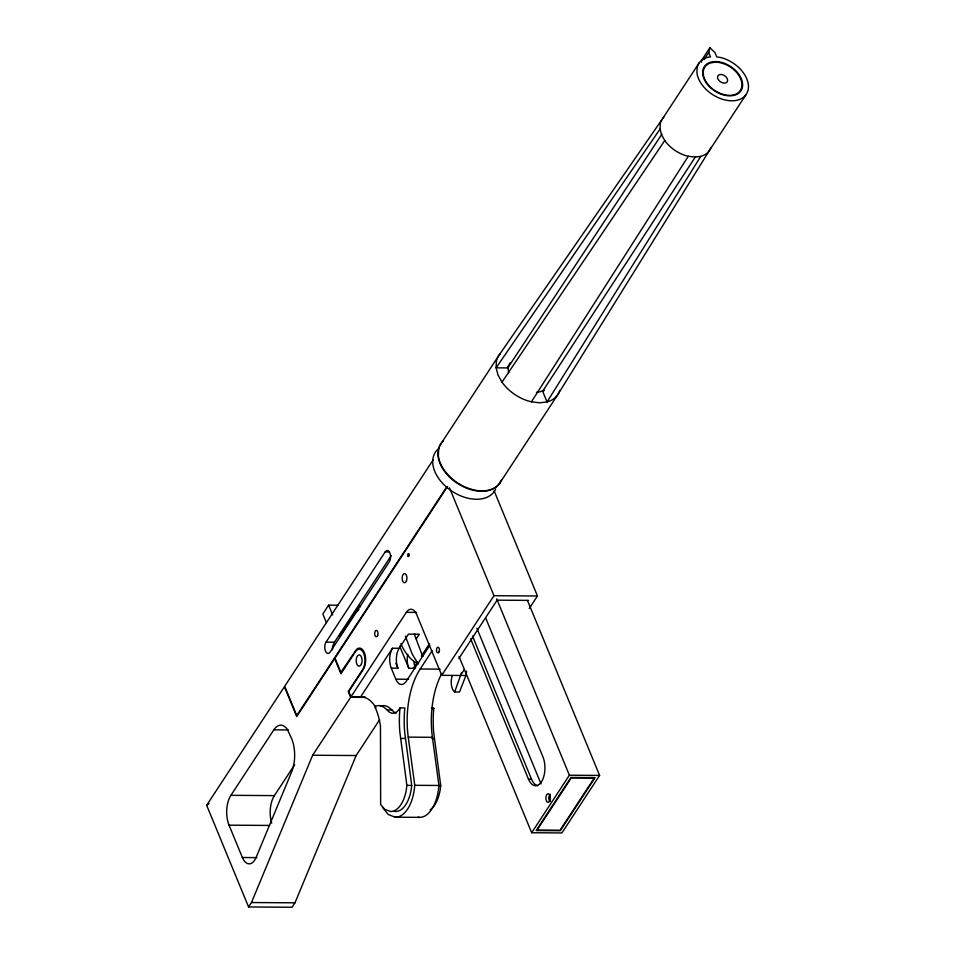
<?xml version="1.0" encoding="UTF-8"?>
<svg xmlns="http://www.w3.org/2000/svg" width="955" height="955" viewBox="0 0 955 955"><rect width="100%" height="100%" fill="white"/><g stroke="black" fill="none" stroke-linecap="round" stroke-linejoin="round"><path stroke-width="1.43" d="M359.772 607.308L359.832 605.649L339.825 636.173L340.947 632.413M500.36 353.589A35.395 23.517 33.3 0 0 496.373 361.193L496.099 367.842L507.762 367.914L507.833 366.231M710.89 147.38A28.316 18.814 33.3 0 1 700.791 156.357L694.846 157.074L688.28 156.274A28.316 18.814 33.3 0 1 664.752 140.528L661.564 134.798L660.036 129.092L660.251 123.768A28.316 18.814 33.3 0 1 663.797 117.334M394.355 811.32L395.263 811.511A31.264 16.283 -89.6 0 0 411.127 790.048L411.712 785.404L404.657 731.888A71.148 37.066 -89.6 0 1 404.526 711.368L404.848 707.977L400.014 707.953L399.691 711.332A71.148 37.066 -89.6 0 0 399.823 731.864L406.878 785.38L406.293 790.012A31.264 16.283 -89.6 0 1 390.428 811.475L384.674 809.243L380.651 804.576L380.46 725.609L379.374 720.094A49.003 25.522 -89.6 0 0 374.993 707.118L375.506 706.199A30.083 15.674 -89.6 0 1 384.352 707.595L387.181 709.971L392.016 710.007A20.067 10.457 -89.6 0 0 396.289 713.099M431.433 708.156L433.845 708.18L433.522 711.559A71.148 37.066 -89.6 0 0 433.654 732.091L440.709 785.607L440.124 790.239A31.264 16.283 -89.6 0 1 430.072 809.876M466.601 671.15L465.921 675.495L459.51 692.017L454.676 691.993L461.54 672.571M701.412 62.171L701.985 59.783L709.875 47.75L714.985 52.573L716.811 56.99L720.094 57.384A28.316 18.814 33.3 0 1 748.338 84.577A28.316 18.814 33.3 0 1 725.179 100A28.316 18.814 33.3 0 1 696.935 72.819L697.15 67.495A28.316 18.814 33.3 0 1 707.583 57.3L710.556 56.942L708.729 52.525L709.875 47.75M248.575 906.952L251.475 902.535L312.643 755.238L350.64 697.281L348.253 691.48L362.757 669.36A11.329 5.897 -89.6 0 0 363.76 653.447A11.329 5.897 -89.6 0 0 355.475 651.68L340.971 673.8L334.704 658.604L296.707 716.56L284.411 686.729L206.662 805.292L248.575 906.952L292.075 907.25L294.976 902.821L356.143 755.536L379.589 719.772M391.216 555.655L334.465 642.202L332.531 646.595L332.459 649.722M700.791 156.357L547.048 401.924L539.611 402.819L531.41 401.816A35.395 23.517 33.3 0 1 501.996 382.143L498.009 374.981L496.099 367.842L660.036 129.092M531.41 401.816L688.28 156.274M559.761 390.404A35.395 23.517 33.3 0 1 547.048 401.924L542.643 391.252L695.586 156.608M338.01 605.219L328.615 605.148L322.814 613.993L326.359 622.588M441.091 443.538L498.808 355.511L662.209 119.22L699.108 62.946M433.14 459.88L284.697 686.275L296.766 715.57L446.845 486.68M703.99 59.747L708.729 52.525M385.199 551.894A6.375 3.319 -89.6 0 1 389.867 552.885A6.375 3.319 -89.6 0 1 389.306 561.838L330.12 652.086A6.375 3.319 -89.6 0 1 325.464 651.095A6.375 3.319 -89.6 0 1 326.025 642.142L385.199 551.894L389.425 551.918M230.907 795.324L273.834 729.847A21.237 11.066 -89.6 0 1 287.3 729.31L291.681 738.764A26.74 13.931 -89.6 0 1 291.585 772.022L256.131 857.411A16.868 8.786 -89.6 0 1 242.367 857.518L229.033 825.168A21.237 11.066 -89.6 0 1 230.907 795.324L274.407 795.611L294.653 764.728M447.597 486.429L334.99 658.162L340.851 672.392L355.535 650.689A12.033 6.267 -89.6 0 1 364.333 652.563A12.033 6.267 -89.6 0 1 363.27 669.479L348.766 691.587L350.939 696.84L364.87 696.935M350.939 696.84L406.341 612.346L416.487 612.418M746.165 94.438L709.267 150.711L557.636 394.869L499.907 482.908M416.225 638.931L419.317 634.204L408.442 634.132L399.154 648.29L392.505 648.242L360.596 696.911A43.321 22.574 -89.6 0 1 375.936 707.751M413.993 667.318L417.251 662.34M421.322 656.133L429.475 643.706M429.666 645.568L406.173 681.393A14.158 7.377 -89.6 0 1 395.824 679.196L391.264 668.142A14.158 7.377 -89.6 0 1 392.505 648.242M382.537 807.441L388.375 814.555L395.179 817.193A36.947 19.255 -89.6 0 0 414.757 785.308L408.239 737.129A65.477 34.117 -89.6 0 1 420.2 669.001L432.161 650.761M464.417 669.455L460.477 675.46L441.747 675.328L493.962 595.705L449.542 487.91M458.818 658.556L497.101 600.17L528.521 600.373M529.309 608.442L537.462 595.992L494.165 490.942M527.482 600.492L599.597 775.424L561.886 832.939L531.672 832.736L569.383 775.221L496.719 598.916M507.762 367.914L661.934 134.094M501.996 382.143L664.752 140.528M206.662 805.292L209.002 803.644M542.643 391.252L544.207 390.571M493.962 595.705L537.462 595.992M326.025 642.142L334.465 642.202M391.264 668.142L397.913 668.19A14.158 7.377 -89.6 0 1 399.154 648.29M399.679 646.165L408.788 668.261L415.437 668.309A14.158 7.377 -89.6 0 1 413.933 661.6M420.2 669.001L440.1 669.145M461.086 675.46L465.921 675.495M395.824 679.196L408.609 679.28M350.64 697.281L365.144 697.389M273.834 729.847L288.338 729.942M408.239 737.129L432.412 737.296L438.918 785.476A36.947 19.255 -89.6 0 1 419.341 817.361L395.179 817.193M400.539 738.43L405.362 738.466M431.947 738.645L434.37 738.669M312.643 755.238L356.143 755.536M569.383 775.221L599.597 775.424M470.624 638.764L528.473 779.125L531.493 779.137A17.691 9.216 -89.6 0 0 537.653 785.667M414.757 785.308L438.918 785.476M406.878 785.38L411.712 785.404M438.297 785.583L440.709 785.607M229.033 825.168L269.632 825.442M242.367 857.518L256.871 857.614M251.475 902.535L294.976 902.821M418.171 817.11L419.341 817.361M392.016 710.007L389.186 707.631A30.083 15.674 -89.6 0 0 380.341 706.234M485.701 618.016L542.977 757.005A17.691 9.216 -89.6 0 1 541.425 781.87A17.691 9.216 -89.6 0 1 528.473 779.125M476.855 628.223L541.019 783.876M472.51 636.03L531.493 779.137M459.009 656.419L531.672 832.736M441.747 675.328L416.69 614.543A14.158 7.377 -89.6 0 0 406.341 612.346M395.883 663.271L397.913 668.19M328.615 605.148L332.662 614.972M405.398 636.137L411.82 653.125A75.147 39.155 -89.6 0 0 418.588 663.797A59.819 31.169 -89.6 0 1 400.921 643.754M495.633 489.175A35.395 23.517 33.3 0 1 450.151 489.963A35.395 23.517 33.3 0 1 438.99 448.337M500.85 481.213A35.395 23.517 33.3 0 1 458.46 484.054A35.395 23.517 33.3 0 1 440.792 443.98M357.206 611.594A4.811 2.507 -89.6 0 1 358.853 609.684M543.705 390.082A21.941 14.576 33.3 0 1 536.483 392.29M508.729 372.82A21.941 14.576 33.3 0 1 509.982 362.984M501.638 479.625A35.395 23.517 33.3 0 1 467.771 488.077A35.395 23.517 33.3 0 1 438.369 455.869L438.643 449.232A35.395 23.517 33.3 0 1 443.526 440.744M408.788 668.261A14.158 7.377 -89.6 0 1 407.737 654.271M433.845 708.18A20.067 10.457 -89.6 0 1 432.949 709.589M400.014 707.953A20.067 10.457 -89.6 0 1 387.181 709.971M432.412 737.296A65.477 34.117 -89.6 0 1 441.879 673.359M423.053 656.133A75.147 39.155 -89.6 0 1 421.477 653.196L415.067 636.197A16.963 8.834 -89.6 0 1 414.518 633.762M454.676 691.993A10.612 5.527 -89.6 0 1 452.3 675.806M550.378 801.484A4.25 2.208 -89.6 0 1 550.343 794.751M549.782 801.484A4.25 2.208 -89.6 0 1 550.235 794.166M271.721 823.186A21.237 11.066 -89.6 0 1 274.407 795.611M570.959 777.454L536.149 830.54L560.31 830.707L595.12 777.621L570.959 777.454M571.269 777.895L537.044 830.098L560 830.265L594.237 778.062L571.269 777.895M715.737 62.206L711.284 62.744A21.237 14.11 33.3 0 0 713.087 89.34A21.237 14.11 33.3 0 0 741.892 85.902A21.237 14.11 33.3 0 0 715.737 62.206M408.215 556.395L407.904 555.965A1.421 0.74 -89.6 0 1 408.024 553.972A1.421 0.74 -89.6 0 1 409.062 554.198L409.218 554.867A1.421 0.74 -89.6 0 1 408.215 556.395M718.458 79.874A5.551 3.689 33.3 0 0 727.197 81.867A5.551 3.689 33.3 0 0 722.076 74.597A5.551 3.689 33.3 0 0 718.458 79.874M706.366 83.001A21.941 14.576 33.3 0 0 740.865 90.892A21.941 14.576 33.3 0 0 720.667 62.182A21.941 14.576 33.3 0 0 706.366 83.001M406.46 580.915A4.596 2.399 -89.6 0 0 404.825 573.609A4.596 2.399 -89.6 0 0 402.342 580.031A4.596 2.399 -89.6 0 0 406.46 580.915M377.679 635.457A3.187 1.659 -89.6 0 0 376.545 630.407A3.187 1.659 -89.6 0 0 374.826 634.848A3.187 1.659 -89.6 0 0 377.679 635.457M439.133 651.752A2.829 1.48 -89.6 0 0 438.13 647.263A2.829 1.48 -89.6 0 0 436.59 651.215A2.829 1.48 -89.6 0 0 439.133 651.752M549.853 800.553A4.25 2.208 -89.6 0 0 548.349 793.82A4.25 2.208 -89.6 0 0 546.045 799.741A4.25 2.208 -89.6 0 0 549.853 800.553M361.479 663.88A5.658 2.949 -89.6 0 0 359.462 654.891A5.658 2.949 -89.6 0 0 356.406 662.794A5.658 2.949 -89.6 0 0 361.479 663.88"/></g></svg>
